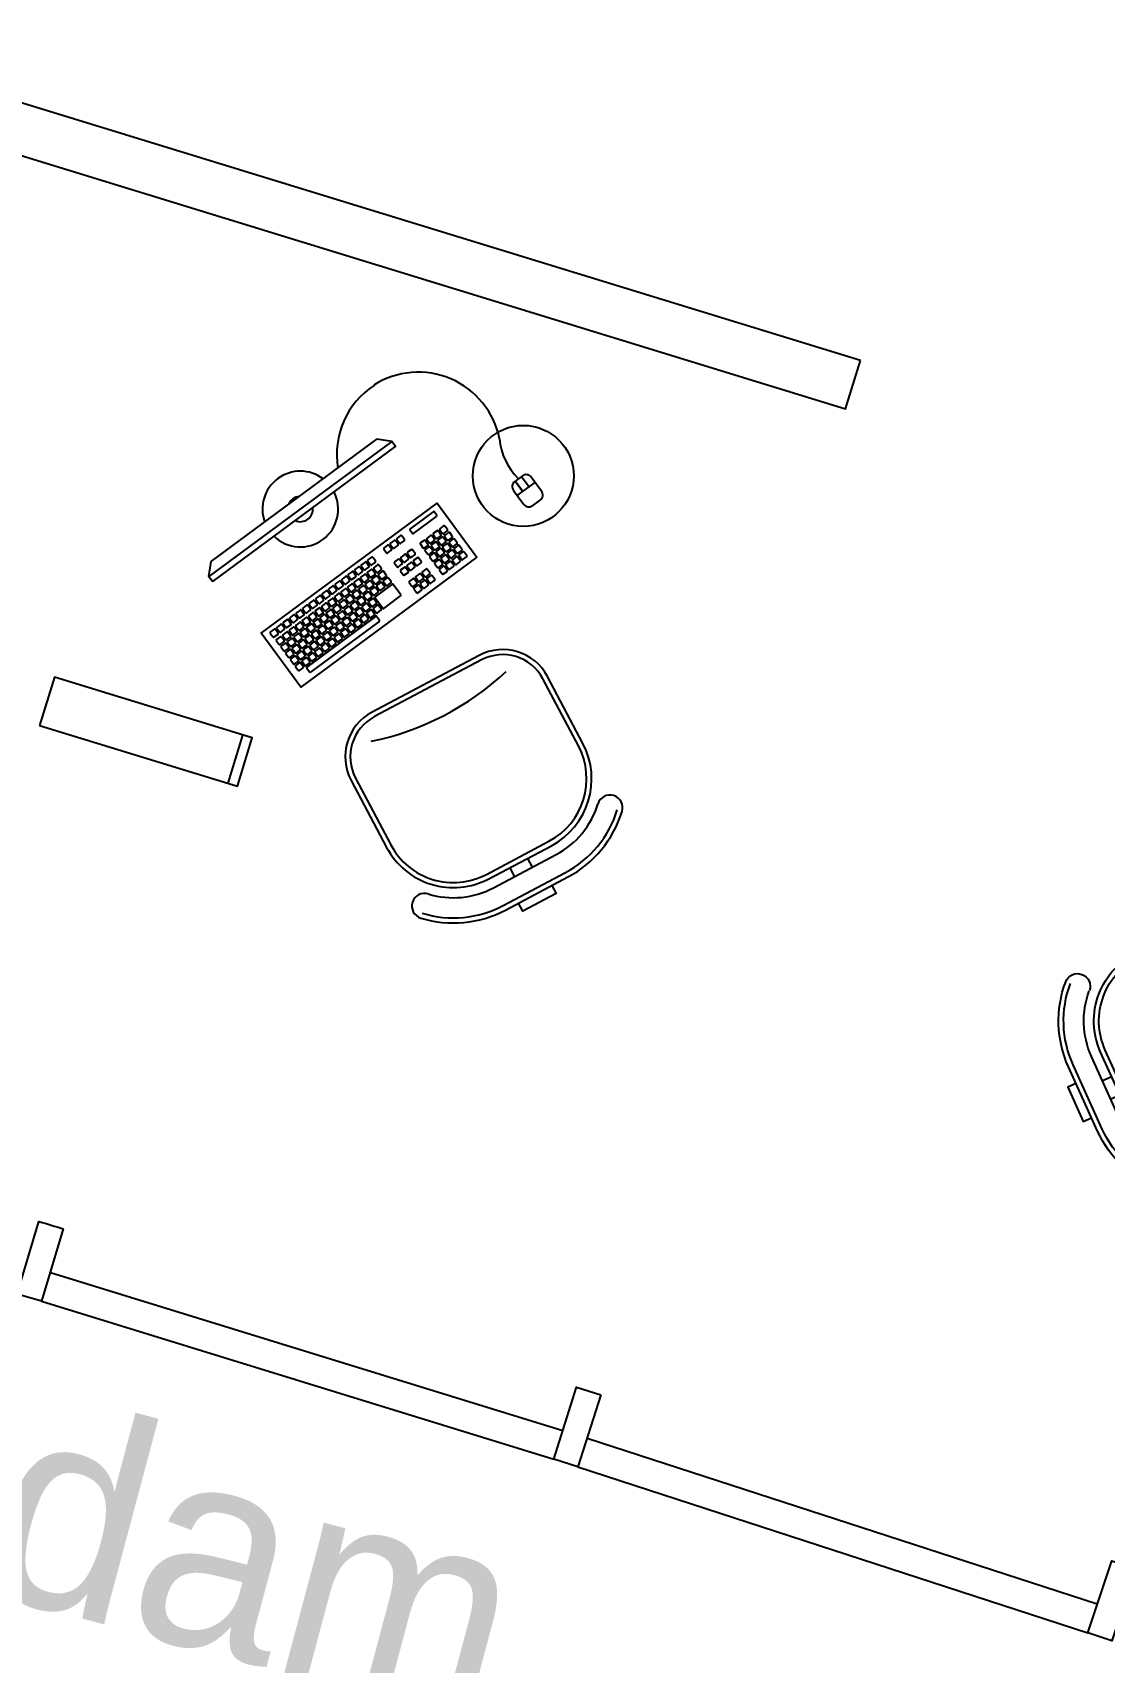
# Model space of a CAD drawing. Extents: x -1.7 to 87, y -33.6 to 19.
# Drawn here: x 35.966 to 38.089, y -3.979 to -0.751 of the extents above; entities that cross this region are included whole.
import ezdxf

# ---------------------------------------------------------------- set-up
doc = ezdxf.new("R2010")
doc.units = 0
for name, color, linetype in [('AR-ESQ', 2, 'Continuous'), ('AR-MOB', 2, 'Continuous'), ('AR-TXT', 2, 'Continuous')]:
    doc.layers.add(name, color=color, linetype=linetype)
doc.styles.add('1-125', font='stylu.ttf', dxfattribs={"height": 0.2})

# ---------------------------------------------------------------- blocks, each defined once
blk = doc.blocks.new('CADEIRA-S')
at = {"color": 2}
for p, q in [((0.0718, 0.2686), (-0.0682, 0.2686)), ((0.0718, 0.2186), (-0.0682, 0.2186)), ((0.0718, 0.1986), (-0.0682, 0.1986)), ((-0.2182, 0.0486), (-0.2182, -0.1014)), ((0.2218, -0.1014), (0.2218, 0.0486)), ((-0.1182, -0.2014), (0.1218, -0.2014))]:
    blk.add_line(p, q, dxfattribs=at)
at = {"color": 1}
for p, q in [((0.0718, 0.2586), (-0.0682, 0.2586)), ((-0.0148, 0.1986), (-0.0149, 0.2186)), ((0.0252, 0.1986), (0.0251, 0.2186)), ((0.0718, 0.1886), (-0.0682, 0.1886)), ((-0.2082, 0.0486), (-0.2082, -0.1014)), ((0.2118, -0.1014), (0.2118, 0.0486)), ((-0.1182, -0.1914), (0.1218, -0.1914))]:
    blk.add_line(p, q, dxfattribs=at)
at = {"color": 2}
blk.add_lwpolyline([(-0.032, 0.2686), (-0.032, 0.2867), (0.0426, 0.2867), (0.0426, 0.2686)], dxfattribs=at)
for centre, radius, start, end in [((-0.0682, 0.0486), 0.22, 90, 135), ((0.0718, 0.0486), 0.22, 45, 90), ((-0.2061, 0.1864), 0.025, 135, 315), ((-0.0682, 0.0486), 0.15, 90, 180), ((-0.0682, 0.0486), 0.17, 90, 135), ((0.0718, 0.0486), 0.17, 45, 90), ((0.0718, 0.0486), 0.15, 0, 90), ((0.2097, 0.1864), 0.025, 225, 45), ((-0.1182, -0.1014), 0.1, 180, 270), ((0.1218, -0.1014), 0.1, 270, 0)]:
    blk.add_arc(centre, radius, start, end, dxfattribs=at)
at = {"color": 1}
for centre, radius, start, end in [((-0.0682, 0.0486), 0.21, 90, 135), ((0.0718, 0.0486), 0.21, 45, 90), ((-0.0682, 0.0486), 0.14, 90, 180), ((0.0718, 0.0486), 0.14, 0, 90), ((-0.1182, -0.1014), 0.09, 180, 270), ((-0.0052, -0.6823), 0.5534, 73.6911, 105.2491), ((0.1218, -0.1014), 0.09, 270, 0)]:
    blk.add_arc(centre, radius, start, end, dxfattribs=at)
blk = doc.blocks.new('CPU')
at = {"color": 1}
blk.add_line((1.1721, 1.0512), (1.1721, 0.9512), dxfattribs=at)
blk.add_lwpolyline([(0.7821, 0.9512), (1.1921, 0.9512), (1.1921, 1.0512), (0.7821, 1.0512)], close=True, dxfattribs=at)
blk = doc.blocks.new('estacao de trabalho 290 x 150')
at = {"color": 252}
for p, q in [((-0.691, 0.7737), (-0.5904, 0.9098)), ((-0.5808, 0.9046), (-0.5882, 0.9101)), ((-0.681, 0.7663), (-0.5804, 0.9024)), ((-0.5718, 0.898), (-0.5753, 0.9006)), ((-0.6921, 0.7463), (-0.7165, 0.7132)), ((-0.6832, 0.7659), (-0.6907, 0.7714)), ((-0.6693, 0.7315), (-0.6898, 0.7467)), ((-0.6743, 0.7593), (-0.6777, 0.7619)), ((-0.7162, 0.711), (-0.6957, 0.6958)), ((-0.6934, 0.6962), (-0.669, 0.7293)), ((-0.7501, 0.6937), (-0.7475, 0.6972)), ((-0.7401, 0.6863), (-0.7375, 0.6898)), ((-0.7044, 0.5873), (-0.7381, 0.5416)), ((-0.6955, 0.5827), (-0.7022, 0.5876)), ((-0.7289, 0.5348), (-0.6952, 0.5804)), ((-0.7378, 0.5394), (-0.7311, 0.5345))]:
    blk.add_line(p, q, dxfattribs=at)
at = {"color": 2}
for p, q in [((-0.3423, 0.788), (-0.3379, 0.7583)), ((-0.3379, 0.7583), (-0.5801, 0.4305)), ((-0.8789, 0.4551), (-0.905, 0.4198)), ((-0.8758, 0.4167), (-0.8962, 0.4318)), ((-0.8666, 0.4291), (-0.887, 0.4442)), ((-0.887, 0.4442), (-0.8666, 0.4291)), ((-0.6097, 0.426), (-0.5801, 0.4305))]:
    blk.add_line(p, q, dxfattribs=at)
for points in [[(-0.8381, 0.5953), (-0.5809, 0.9435), (-0.4743, 0.8647), (-0.7315, 0.5165)], [(-1.45, 0), (1.45, 0), (1.45, 0.1), (-1.45, 0.1)]]:
    blk.add_lwpolyline(points, close=True, dxfattribs=at)
at = {"color": 252}
for points in [[(-0.5588, 0.9083), (-0.5658, 0.9134, 0.414214), (-0.5684, 0.913), (-0.5736, 0.9061, 0.414214), (-0.5732, 0.9034), (-0.5662, 0.8983, 0.414214), (-0.5636, 0.8987), (-0.5584, 0.9057, 0.414214)], [(-0.546, 0.8988), (-0.5529, 0.9039, 0.414214), (-0.5556, 0.9035), (-0.5607, 0.8966, 0.414214), (-0.5603, 0.8939), (-0.5533, 0.8888, 0.414214), (-0.5507, 0.8892), (-0.5456, 0.8962, 0.414214)], [(-0.5873, 0.8697), (-0.5943, 0.8748, 0.414214), (-0.5969, 0.8744), (-0.6021, 0.8675, 0.414214), (-0.6017, 0.8648), (-0.5947, 0.8597, 0.414214), (-0.5921, 0.8601), (-0.5869, 0.8671, 0.414214)], [(-0.5778, 0.8826), (-0.5848, 0.8877, 0.414214), (-0.5874, 0.8873), (-0.5926, 0.8804, 0.414214), (-0.5922, 0.8777), (-0.5852, 0.8726, 0.414214), (-0.5826, 0.873), (-0.5774, 0.8799, 0.414214)], [(-0.5683, 0.8954), (-0.5753, 0.9006, 0.414214), (-0.5779, 0.9002), (-0.5831, 0.8932, 0.414214), (-0.5827, 0.8906), (-0.5757, 0.8854, 0.414214), (-0.5731, 0.8858), (-0.5679, 0.8928, 0.414214)], [(-0.565, 0.8731), (-0.5719, 0.8782, 0.414214), (-0.5746, 0.8778), (-0.5797, 0.8708, 0.414214), (-0.5793, 0.8682), (-0.5724, 0.8631, 0.414214), (-0.5697, 0.8635), (-0.5646, 0.8704, 0.414214)], [(-0.5555, 0.8859), (-0.5624, 0.8911, 0.414214), (-0.5651, 0.8907), (-0.5702, 0.8837, 0.414214), (-0.5698, 0.8811), (-0.5629, 0.8759, 0.414214), (-0.5602, 0.8763), (-0.5551, 0.8833, 0.414214)], [(-0.5426, 0.8764), (-0.5495, 0.8816, 0.414214), (-0.5522, 0.8812), (-0.5573, 0.8742, 0.414214), (-0.5569, 0.8716), (-0.55, 0.8664, 0.414214), (-0.5473, 0.8668), (-0.5422, 0.8738, 0.414214)], [(-0.5331, 0.8893), (-0.54, 0.8944, 0.414214), (-0.5427, 0.894), (-0.5478, 0.8871, 0.414214), (-0.5474, 0.8844), (-0.5405, 0.8793, 0.414214), (-0.5378, 0.8797), (-0.5327, 0.8866, 0.414214)], [(-0.5297, 0.8669), (-0.5367, 0.8721, 0.414214), (-0.5393, 0.8717), (-0.5445, 0.8647, 0.414214), (-0.5441, 0.8621), (-0.5371, 0.8569, 0.414214), (-0.5345, 0.8573), (-0.5293, 0.8643, 0.414214)], [(-0.5202, 0.8798), (-0.5272, 0.8849, 0.414214), (-0.5298, 0.8845), (-0.535, 0.8776, 0.414214), (-0.5346, 0.8749), (-0.5276, 0.8698, 0.414214), (-0.525, 0.8702), (-0.5198, 0.8771, 0.414214)], [(-0.5073, 0.8703), (-0.5143, 0.8754, 0.414214), (-0.5169, 0.875), (-0.5221, 0.8681, 0.414214), (-0.5217, 0.8654), (-0.5147, 0.8603, 0.414214), (-0.5121, 0.8607), (-0.507, 0.8676, 0.414214)], [(-0.6064, 0.844), (-0.6133, 0.8491, 0.414214), (-0.616, 0.8487), (-0.6211, 0.8417, 0.414214), (-0.6207, 0.8391), (-0.6137, 0.834, 0.414214), (-0.6111, 0.8344), (-0.606, 0.8413, 0.414214)], [(-0.5969, 0.8568), (-0.6038, 0.862, 0.414214), (-0.6065, 0.8616), (-0.6116, 0.8546, 0.414214), (-0.6112, 0.852), (-0.6042, 0.8468, 0.414214), (-0.6016, 0.8472), (-0.5965, 0.8542, 0.414214)], [(-0.5935, 0.8345), (-0.6004, 0.8396, 0.414214), (-0.6031, 0.8392), (-0.6082, 0.8322, 0.414214), (-0.6078, 0.8296), (-0.6009, 0.8245, 0.414214), (-0.5982, 0.8249), (-0.5931, 0.8318, 0.414214)], [(-0.584, 0.8473), (-0.5909, 0.8525, 0.414214), (-0.5936, 0.8521), (-0.5987, 0.8451, 0.414214), (-0.5983, 0.8425), (-0.5914, 0.8373, 0.414214), (-0.5887, 0.8377), (-0.5836, 0.8447, 0.414214)], [(-0.5745, 0.8602), (-0.5814, 0.8653, 0.414214), (-0.5841, 0.8649), (-0.5892, 0.858, 0.414214), (-0.5888, 0.8553), (-0.5819, 0.8502, 0.414214), (-0.5792, 0.8506), (-0.5741, 0.8575, 0.414214)], [(-0.5711, 0.8378), (-0.5781, 0.843, 0.414214), (-0.5807, 0.8426), (-0.5859, 0.8356, 0.414214), (-0.5855, 0.833), (-0.5785, 0.8278, 0.414214), (-0.5759, 0.8282), (-0.5707, 0.8352, 0.414214)], [(-0.5616, 0.8507), (-0.5686, 0.8558, 0.414214), (-0.5712, 0.8554), (-0.5763, 0.8485, 0.414214), (-0.5759, 0.8458), (-0.569, 0.8407, 0.414214), (-0.5663, 0.8411), (-0.5612, 0.848, 0.414214)], [(-0.5521, 0.8636), (-0.5591, 0.8687, 0.414214), (-0.5617, 0.8683), (-0.5668, 0.8613, 0.414214), (-0.5664, 0.8587), (-0.5595, 0.8536, 0.414214), (-0.5568, 0.8539), (-0.5517, 0.8609, 0.414214)], [(-0.5487, 0.8412), (-0.5557, 0.8463, 0.414214), (-0.5583, 0.8459), (-0.5635, 0.839, 0.414214), (-0.5631, 0.8363), (-0.5561, 0.8312, 0.414214), (-0.5535, 0.8316), (-0.5483, 0.8385, 0.414214)], [(-0.5392, 0.854), (-0.5462, 0.8592, 0.414214), (-0.5488, 0.8588), (-0.554, 0.8518, 0.414214), (-0.5536, 0.8492), (-0.5466, 0.844, 0.414214), (-0.544, 0.8444), (-0.5388, 0.8514, 0.414214)], [(-0.5264, 0.8445), (-0.5333, 0.8497, 0.414214), (-0.536, 0.8493), (-0.5411, 0.8423, 0.414214), (-0.5407, 0.8397), (-0.5338, 0.8345, 0.414214), (-0.5311, 0.8349), (-0.526, 0.8419, 0.414214)], [(-0.5169, 0.8574), (-0.5238, 0.8625, 0.414214), (-0.5265, 0.8621), (-0.5316, 0.8552, 0.414214), (-0.5312, 0.8525), (-0.5242, 0.8474, 0.414214), (-0.5216, 0.8478), (-0.5165, 0.8548, 0.414214)], [(-0.501, 0.8466), (-0.508, 0.8518, 0.414214), (-0.5106, 0.8514), (-0.5158, 0.8444, 0.414214), (-0.5154, 0.8418), (-0.5084, 0.8366, 0.414214), (-0.5058, 0.837), (-0.5006, 0.844, 0.414214)], [(-0.4915, 0.8595), (-0.4985, 0.8646, 0.414214), (-0.5011, 0.8642), (-0.5063, 0.8573, 0.414214), (-0.5059, 0.8546), (-0.4989, 0.8495, 0.414214), (-0.4963, 0.8499), (-0.4911, 0.8569, 0.414214)], [(-0.6349, 0.8054), (-0.6418, 0.8105, 0.414214), (-0.6445, 0.8101), (-0.6496, 0.8031, 0.414214), (-0.6492, 0.8005), (-0.6423, 0.7954, 0.414214), (-0.6396, 0.7958), (-0.6345, 0.8027, 0.414214)], [(-0.6254, 0.8182), (-0.6323, 0.8234, 0.414214), (-0.635, 0.823), (-0.6401, 0.816, 0.414214), (-0.6397, 0.8134), (-0.6328, 0.8082, 0.414214), (-0.6301, 0.8086), (-0.625, 0.8156, 0.414214)], [(-0.6159, 0.8311), (-0.6228, 0.8362, 0.414214), (-0.6255, 0.8358), (-0.6306, 0.8289, 0.414214), (-0.6302, 0.8262), (-0.6233, 0.8211, 0.414214), (-0.6206, 0.8215), (-0.6155, 0.8284, 0.414214)], [(-0.6125, 0.8087), (-0.6195, 0.8139, 0.414214), (-0.6221, 0.8135), (-0.6272, 0.8065, 0.414214), (-0.6268, 0.8039), (-0.6199, 0.7987, 0.414214), (-0.6172, 0.7991), (-0.6121, 0.8061, 0.414214)], [(-0.603, 0.8216), (-0.61, 0.8267, 0.414214), (-0.6126, 0.8263), (-0.6177, 0.8194, 0.414214), (-0.6173, 0.8167), (-0.6104, 0.8116, 0.414214), (-0.6077, 0.812), (-0.6026, 0.8189, 0.414214)], [(-0.5901, 0.8121), (-0.5971, 0.8172, 0.414214), (-0.5997, 0.8168), (-0.6049, 0.8099, 0.414214), (-0.6045, 0.8072), (-0.5975, 0.8021, 0.414214), (-0.5949, 0.8025), (-0.5897, 0.8094, 0.414214)], [(-0.5806, 0.8249), (-0.5876, 0.8301, 0.414214), (-0.5902, 0.8297), (-0.5954, 0.8227, 0.414214), (-0.595, 0.8201), (-0.588, 0.8149, 0.414214), (-0.5854, 0.8153), (-0.5802, 0.8223, 0.414214)], [(-0.5773, 0.8026), (-0.5842, 0.8077, 0.414214), (-0.5869, 0.8073), (-0.592, 0.8004, 0.414214), (-0.5916, 0.7977), (-0.5846, 0.7926, 0.414214), (-0.582, 0.793), (-0.5769, 0.7999, 0.414214)], [(-0.5678, 0.8154), (-0.5747, 0.8206, 0.414214), (-0.5774, 0.8202), (-0.5825, 0.8132, 0.414214), (-0.5821, 0.8106), (-0.5751, 0.8054, 0.414214), (-0.5725, 0.8058), (-0.5674, 0.8128, 0.414214)], [(-0.5582, 0.8283), (-0.5652, 0.8334, 0.414214), (-0.5678, 0.833), (-0.573, 0.8261, 0.414214), (-0.5726, 0.8234), (-0.5656, 0.8183, 0.414214), (-0.563, 0.8187), (-0.5578, 0.8257, 0.414214)], [(-0.5549, 0.8059), (-0.5618, 0.8111, 0.414214), (-0.5645, 0.8107), (-0.5696, 0.8037, 0.414214), (-0.5692, 0.8011), (-0.5623, 0.7959, 0.414214), (-0.5596, 0.7963), (-0.5545, 0.8033, 0.414214)], [(-0.5454, 0.8188), (-0.5523, 0.8239, 0.414214), (-0.555, 0.8235), (-0.5601, 0.8166, 0.414214), (-0.5597, 0.8139), (-0.5528, 0.8088, 0.414214), (-0.5501, 0.8092), (-0.545, 0.8162, 0.414214)], [(-0.5359, 0.8317), (-0.5428, 0.8368, 0.414214), (-0.5455, 0.8364), (-0.5506, 0.8295, 0.414214), (-0.5502, 0.8268), (-0.5433, 0.8217, 0.414214), (-0.5406, 0.8221), (-0.5355, 0.829, 0.414214)], [(-0.5295, 0.808), (-0.5365, 0.8132, 0.414214), (-0.5391, 0.8128), (-0.5443, 0.8058, 0.414214), (-0.5439, 0.8032), (-0.5369, 0.798, 0.414214), (-0.5343, 0.7984), (-0.5292, 0.8054, 0.414214)], [(-0.52, 0.8209), (-0.527, 0.826, 0.414214), (-0.5296, 0.8256), (-0.5348, 0.8187, 0.414214), (-0.5344, 0.816), (-0.5274, 0.8109, 0.414214), (-0.5248, 0.8113), (-0.5196, 0.8182, 0.414214)], [(-0.5105, 0.8338), (-0.5175, 0.8389, 0.414214), (-0.5201, 0.8385), (-0.5253, 0.8315, 0.414214), (-0.5249, 0.8289), (-0.5179, 0.8238, 0.414214), (-0.5153, 0.8242), (-0.5101, 0.8311, 0.414214)], [(-0.6539, 0.7796), (-0.6608, 0.7848, 0.414214), (-0.6635, 0.7844), (-0.6686, 0.7774, 0.414214), (-0.6682, 0.7748), (-0.6613, 0.7696, 0.414214), (-0.6586, 0.77), (-0.6535, 0.777, 0.414214)], [(-0.6444, 0.7925), (-0.6513, 0.7976, 0.414214), (-0.654, 0.7972), (-0.6591, 0.7903, 0.414214), (-0.6587, 0.7876), (-0.6518, 0.7825, 0.414214), (-0.6491, 0.7829), (-0.644, 0.7898, 0.414214)], [(-0.641, 0.7701), (-0.648, 0.7752, 0.414214), (-0.6506, 0.7748), (-0.6558, 0.7679, 0.414214), (-0.6554, 0.7652), (-0.6484, 0.7601, 0.414214), (-0.6458, 0.7605), (-0.6406, 0.7675, 0.414214)], [(-0.6315, 0.783), (-0.6385, 0.7881, 0.414214), (-0.6411, 0.7877), (-0.6463, 0.7808, 0.414214), (-0.6459, 0.7781), (-0.6389, 0.773, 0.414214), (-0.6363, 0.7734), (-0.6311, 0.7803, 0.414214)], [(-0.622, 0.7958), (-0.629, 0.801, 0.414214), (-0.6316, 0.8006), (-0.6368, 0.7936, 0.414214), (-0.6364, 0.791), (-0.6294, 0.7858, 0.414214), (-0.6268, 0.7862), (-0.6216, 0.7932, 0.414214)], [(-0.6187, 0.7735), (-0.6256, 0.7786, 0.414214), (-0.6283, 0.7782), (-0.6334, 0.7713, 0.414214), (-0.633, 0.7686), (-0.626, 0.7635, 0.414214), (-0.6234, 0.7639), (-0.6183, 0.7708, 0.414214)], [(-0.6091, 0.7863), (-0.6161, 0.7915, 0.414214), (-0.6187, 0.7911), (-0.6239, 0.7841, 0.414214), (-0.6235, 0.7815), (-0.6165, 0.7763, 0.414214), (-0.6139, 0.7767), (-0.6087, 0.7837, 0.414214)], [(-0.5996, 0.7992), (-0.6066, 0.8043, 0.414214), (-0.6092, 0.8039), (-0.6144, 0.797, 0.414214), (-0.614, 0.7943), (-0.607, 0.7892, 0.414214), (-0.6044, 0.7896), (-0.5992, 0.7966, 0.414214)], [(-0.5963, 0.7768), (-0.6032, 0.782, 0.414214), (-0.6059, 0.7816), (-0.611, 0.7746, 0.414214), (-0.6106, 0.772), (-0.6037, 0.7668, 0.414214), (-0.601, 0.7672), (-0.5959, 0.7742, 0.414214)], [(-0.5868, 0.7897), (-0.5937, 0.7948, 0.414214), (-0.5964, 0.7944), (-0.6015, 0.7875, 0.414214), (-0.6011, 0.7848), (-0.5942, 0.7797, 0.414214), (-0.5915, 0.7801), (-0.5864, 0.7871, 0.414214)], [(-0.5739, 0.7802), (-0.5809, 0.7853, 0.414214), (-0.5835, 0.7849), (-0.5886, 0.778, 0.414214), (-0.5882, 0.7753), (-0.5813, 0.7702, 0.414214), (-0.5786, 0.7706), (-0.5735, 0.7775, 0.414214)], [(-0.5644, 0.7931), (-0.5713, 0.7982, 0.414214), (-0.574, 0.7978), (-0.5791, 0.7908, 0.414214), (-0.5787, 0.7882), (-0.5718, 0.7831, 0.414214), (-0.5691, 0.7835), (-0.564, 0.7904, 0.414214)], [(-0.5581, 0.7694), (-0.565, 0.7746, 0.414214), (-0.5677, 0.7742), (-0.5728, 0.7672, 0.414214), (-0.5724, 0.7646), (-0.5655, 0.7594, 0.414214), (-0.5628, 0.7598), (-0.5577, 0.7668, 0.414214)], [(-0.5486, 0.7823), (-0.5555, 0.7874, 0.414214), (-0.5582, 0.787), (-0.5633, 0.7801, 0.414214), (-0.5629, 0.7774), (-0.556, 0.7723, 0.414214), (-0.5533, 0.7727), (-0.5482, 0.7796, 0.414214)], [(-0.5391, 0.7952), (-0.546, 0.8003, 0.414214), (-0.5487, 0.7999), (-0.5538, 0.7929, 0.414214), (-0.5534, 0.7903), (-0.5464, 0.7852, 0.414214), (-0.5438, 0.7856), (-0.5387, 0.7925, 0.414214)], [(-0.6729, 0.7539), (-0.6799, 0.759, 0.414214), (-0.6825, 0.7586), (-0.6877, 0.7517, 0.414214), (-0.6873, 0.749), (-0.6803, 0.7439, 0.414214), (-0.6777, 0.7443), (-0.6725, 0.7512, 0.414214)], [(-0.6634, 0.7667), (-0.6704, 0.7719, 0.414214), (-0.673, 0.7715), (-0.6781, 0.7645, 0.414214), (-0.6777, 0.7619), (-0.6708, 0.7567, 0.414214), (-0.6681, 0.7571), (-0.663, 0.7641, 0.414214)], [(-0.66, 0.7444), (-0.667, 0.7495, 0.414214), (-0.6696, 0.7491), (-0.6748, 0.7422, 0.414214), (-0.6744, 0.7395), (-0.6674, 0.7344, 0.414214), (-0.6648, 0.7348), (-0.6596, 0.7417, 0.414214)], [(-0.6505, 0.7572), (-0.6575, 0.7624, 0.414214), (-0.6601, 0.762), (-0.6653, 0.755, 0.414214), (-0.6649, 0.7524), (-0.6579, 0.7472, 0.414214), (-0.6553, 0.7476), (-0.6501, 0.7546, 0.414214)], [(-0.6377, 0.7477), (-0.6446, 0.7529, 0.414214), (-0.6473, 0.7525), (-0.6524, 0.7455, 0.414214), (-0.652, 0.7429), (-0.6451, 0.7377, 0.414214), (-0.6424, 0.7381), (-0.6373, 0.7451, 0.414214)], [(-0.6282, 0.7606), (-0.6351, 0.7657, 0.414214), (-0.6378, 0.7653), (-0.6429, 0.7584, 0.414214), (-0.6425, 0.7557), (-0.6355, 0.7506, 0.414214), (-0.6329, 0.751), (-0.6278, 0.758, 0.414214)], [(-0.6248, 0.7382), (-0.6317, 0.7434, 0.414214), (-0.6344, 0.743), (-0.6395, 0.736, 0.414214), (-0.6391, 0.7334), (-0.6322, 0.7282, 0.414214), (-0.6295, 0.7286), (-0.6244, 0.7356, 0.414214)], [(-0.6153, 0.7511), (-0.6222, 0.7562, 0.414214), (-0.6249, 0.7558), (-0.63, 0.7489, 0.414214), (-0.6296, 0.7462), (-0.6227, 0.7411, 0.414214), (-0.62, 0.7415), (-0.6149, 0.7484, 0.414214)], [(-0.6058, 0.764), (-0.6127, 0.7691, 0.414214), (-0.6154, 0.7687), (-0.6205, 0.7617, 0.414214), (-0.6201, 0.7591), (-0.6132, 0.754, 0.414214), (-0.6105, 0.7544), (-0.6054, 0.7613, 0.414214)], [(-0.6024, 0.7416), (-0.6094, 0.7467, 0.414214), (-0.612, 0.7463), (-0.6172, 0.7394, 0.414214), (-0.6168, 0.7367), (-0.6098, 0.7316, 0.414214), (-0.6072, 0.732), (-0.602, 0.7389, 0.414214)], [(-0.5929, 0.7545), (-0.5999, 0.7596, 0.414214), (-0.6025, 0.7592), (-0.6077, 0.7522, 0.414214), (-0.6073, 0.7496), (-0.6003, 0.7445, 0.414214), (-0.5977, 0.7449), (-0.5925, 0.7518, 0.414214)], [(-0.5834, 0.7673), (-0.5904, 0.7725, 0.414214), (-0.593, 0.7721), (-0.5981, 0.7651, 0.414214), (-0.5977, 0.7625), (-0.5908, 0.7573, 0.414214), (-0.5881, 0.7577), (-0.583, 0.7647, 0.414214)], [(-0.5771, 0.7437), (-0.584, 0.7488, 0.414214), (-0.5867, 0.7484), (-0.5918, 0.7415, 0.414214), (-0.5914, 0.7388), (-0.5845, 0.7337, 0.414214), (-0.5818, 0.7341), (-0.5767, 0.741, 0.414214)], [(-0.5676, 0.7566), (-0.5745, 0.7617, 0.414214), (-0.5772, 0.7613), (-0.5823, 0.7543, 0.414214), (-0.5819, 0.7517), (-0.575, 0.7465, 0.414214), (-0.5723, 0.7469), (-0.5672, 0.7539, 0.414214)], [(-0.6662, 0.7091), (-0.6731, 0.7143, 0.414214), (-0.6758, 0.7139), (-0.6809, 0.7069, 0.414214), (-0.6805, 0.7043), (-0.6736, 0.6991, 0.414214), (-0.6709, 0.6995), (-0.6658, 0.7065, 0.414214)], [(-0.6567, 0.722), (-0.6636, 0.7271, 0.414214), (-0.6663, 0.7267), (-0.6714, 0.7198, 0.414214), (-0.671, 0.7171), (-0.6641, 0.712, 0.414214), (-0.6614, 0.7124), (-0.6563, 0.7193, 0.414214)], [(-0.6472, 0.7349), (-0.6541, 0.74, 0.414214), (-0.6568, 0.7396), (-0.6619, 0.7326, 0.414214), (-0.6615, 0.73), (-0.6546, 0.7249, 0.414214), (-0.6519, 0.7253), (-0.6468, 0.7322, 0.414214)], [(-0.6438, 0.7125), (-0.6508, 0.7176, 0.414214), (-0.6534, 0.7172), (-0.6586, 0.7103, 0.414214), (-0.6582, 0.7076), (-0.6512, 0.7025, 0.414214), (-0.6486, 0.7029), (-0.6434, 0.7098, 0.414214)], [(-0.6343, 0.7254), (-0.6413, 0.7305, 0.414214), (-0.6439, 0.7301), (-0.649, 0.7231, 0.414214), (-0.6486, 0.7205), (-0.6417, 0.7154, 0.414214), (-0.639, 0.7158), (-0.6339, 0.7227, 0.414214)], [(-0.6214, 0.7158), (-0.6284, 0.721, 0.414214), (-0.631, 0.7206), (-0.6362, 0.7136, 0.414214), (-0.6358, 0.711), (-0.6288, 0.7058, 0.414214), (-0.6262, 0.7062), (-0.621, 0.7132, 0.414214)], [(-0.6119, 0.7287), (-0.6189, 0.7339, 0.414214), (-0.6215, 0.7335), (-0.6267, 0.7265, 0.414214), (-0.6263, 0.7239), (-0.6193, 0.7187, 0.414214), (-0.6167, 0.7191), (-0.6115, 0.7261, 0.414214)], [(-0.6056, 0.7051), (-0.6126, 0.7102, 0.414214), (-0.6152, 0.7098), (-0.6203, 0.7029, 0.414214), (-0.6199, 0.7002), (-0.613, 0.6951, 0.414214), (-0.6103, 0.6955), (-0.6052, 0.7024, 0.414214)], [(-0.5961, 0.7179), (-0.6031, 0.7231, 0.414214), (-0.6057, 0.7227), (-0.6108, 0.7157, 0.414214), (-0.6104, 0.7131), (-0.6035, 0.7079, 0.414214), (-0.6008, 0.7083), (-0.5957, 0.7153, 0.414214)], [(-0.5866, 0.7308), (-0.5935, 0.7359, 0.414214), (-0.5962, 0.7356), (-0.6013, 0.7286, 0.414214), (-0.6009, 0.7259), (-0.594, 0.7208, 0.414214), (-0.5913, 0.7212), (-0.5862, 0.7282, 0.414214)], [(-0.7474, 0.6796), (-0.7544, 0.6847, 0.414214), (-0.757, 0.6843), (-0.7621, 0.6773, 0.414214), (-0.7617, 0.6747), (-0.7548, 0.6696, 0.414214), (-0.7521, 0.67), (-0.747, 0.6769, 0.414214)], [(-0.7379, 0.6924), (-0.7448, 0.6976, 0.414214), (-0.7475, 0.6972), (-0.7526, 0.6902, 0.414214), (-0.7522, 0.6876), (-0.7453, 0.6824, 0.414214), (-0.7426, 0.6828), (-0.7375, 0.6898, 0.414214)], [(-0.725, 0.6829), (-0.732, 0.6881, 0.414214), (-0.7346, 0.6877), (-0.7398, 0.6807, 0.414214), (-0.7394, 0.6781), (-0.7324, 0.6729, 0.414214), (-0.7298, 0.6733), (-0.7246, 0.6803, 0.414214)], [(-0.6757, 0.6963), (-0.6826, 0.7014, 0.414214), (-0.6853, 0.701), (-0.6904, 0.694, 0.414214), (-0.69, 0.6914), (-0.6831, 0.6863, 0.414214), (-0.6804, 0.6867), (-0.6753, 0.6936, 0.414214)], [(-0.6628, 0.6867), (-0.6698, 0.6919, 0.414214), (-0.6724, 0.6915), (-0.6776, 0.6845, 0.414214), (-0.6772, 0.6819), (-0.6702, 0.6767, 0.414214), (-0.6676, 0.6771), (-0.6624, 0.6841, 0.414214)], [(-0.6533, 0.6996), (-0.6603, 0.7048, 0.414214), (-0.6629, 0.7044), (-0.6681, 0.6974, 0.414214), (-0.6677, 0.6948), (-0.6607, 0.6896, 0.414214), (-0.6581, 0.69), (-0.6529, 0.697, 0.414214)], [(-0.65, 0.6772), (-0.6569, 0.6824, 0.414214), (-0.6596, 0.682), (-0.6647, 0.675, 0.414214), (-0.6643, 0.6724), (-0.6573, 0.6672, 0.414214), (-0.6547, 0.6676), (-0.6496, 0.6746, 0.414214)], [(-0.6405, 0.6901), (-0.6474, 0.6952, 0.414214), (-0.65, 0.6948), (-0.6552, 0.6879, 0.414214), (-0.6548, 0.6852), (-0.6478, 0.6801, 0.414214), (-0.6452, 0.6805), (-0.6401, 0.6875, 0.414214)], [(-0.6309, 0.703), (-0.6379, 0.7081, 0.414214), (-0.6405, 0.7077), (-0.6457, 0.7008, 0.414214), (-0.6453, 0.6981), (-0.6383, 0.693, 0.414214), (-0.6357, 0.6934), (-0.6305, 0.7003, 0.414214)], [(-0.6246, 0.6793), (-0.6316, 0.6845, 0.414214), (-0.6342, 0.6841), (-0.6394, 0.6771, 0.414214), (-0.639, 0.6745), (-0.632, 0.6693, 0.414214), (-0.6294, 0.6697), (-0.6242, 0.6767, 0.414214)], [(-0.6151, 0.6922), (-0.6221, 0.6973, 0.414214), (-0.6247, 0.6969), (-0.6299, 0.69, 0.414214), (-0.6295, 0.6873), (-0.6225, 0.6822, 0.414214), (-0.6199, 0.6826), (-0.6147, 0.6896, 0.414214)], [(-0.7752, 0.6418), (-0.7822, 0.647, 0.414214), (-0.7848, 0.6466), (-0.79, 0.6396, 0.414214), (-0.7896, 0.637), (-0.7826, 0.6318, 0.414214), (-0.78, 0.6322), (-0.7748, 0.6392, 0.414214)], [(-0.7569, 0.6667), (-0.7639, 0.6718, 0.414214), (-0.7665, 0.6714), (-0.7716, 0.6645, 0.414214), (-0.7713, 0.6618), (-0.7643, 0.6567, 0.414214), (-0.7617, 0.6571), (-0.7565, 0.664, 0.414214)], [(-0.744, 0.6572), (-0.751, 0.6623, 0.414214), (-0.7536, 0.6619), (-0.7588, 0.655, 0.414214), (-0.7584, 0.6523), (-0.7514, 0.6472, 0.414214), (-0.7488, 0.6476), (-0.7436, 0.6545, 0.414214)], [(-0.7345, 0.6701), (-0.7415, 0.6752, 0.414214), (-0.7441, 0.6748), (-0.7493, 0.6678, 0.414214), (-0.7489, 0.6652), (-0.7419, 0.6601, 0.414214), (-0.7393, 0.6605), (-0.7341, 0.6674, 0.414214)], [(-0.7211, 0.6406), (-0.7281, 0.6458, 0.414214), (-0.7307, 0.6454), (-0.7359, 0.6384, 0.414214), (-0.7355, 0.6358), (-0.7285, 0.6306, 0.414214), (-0.7259, 0.631), (-0.7207, 0.638, 0.414214)], [(-0.7116, 0.6535), (-0.7186, 0.6586, 0.414214), (-0.7212, 0.6582), (-0.7264, 0.6513, 0.414214), (-0.726, 0.6486), (-0.719, 0.6435, 0.414214), (-0.7164, 0.6439), (-0.7112, 0.6508, 0.414214)], [(-0.7021, 0.6664), (-0.7091, 0.6715, 0.414214), (-0.7117, 0.6711), (-0.7169, 0.6641, 0.414214), (-0.7165, 0.6615), (-0.7095, 0.6564, 0.414214), (-0.7069, 0.6568), (-0.7017, 0.6637, 0.414214)], [(-0.6952, 0.6419), (-0.7022, 0.647, 0.414214), (-0.7048, 0.6466), (-0.7099, 0.6397, 0.414214), (-0.7095, 0.637), (-0.7026, 0.6319, 0.414214), (-0.6999, 0.6323), (-0.6948, 0.6392, 0.414214)], [(-0.6857, 0.6548), (-0.6927, 0.6599, 0.414214), (-0.6953, 0.6595), (-0.7004, 0.6525, 0.414214), (-0.7, 0.6499), (-0.6931, 0.6448, 0.414214), (-0.6904, 0.6451), (-0.6853, 0.6521, 0.414214)], [(-0.6341, 0.6665), (-0.6411, 0.6716, 0.414214), (-0.6437, 0.6712), (-0.6489, 0.6643, 0.414214), (-0.6485, 0.6616), (-0.6415, 0.6565, 0.414214), (-0.6389, 0.6569), (-0.6337, 0.6638, 0.414214)], [(-0.7942, 0.6161), (-0.8012, 0.6212, 0.414214), (-0.8038, 0.6208), (-0.809, 0.6139, 0.414214), (-0.8086, 0.6112), (-0.8016, 0.6061, 0.414214), (-0.799, 0.6065), (-0.7938, 0.6135, 0.414214)], [(-0.7847, 0.629), (-0.7917, 0.6341, 0.414214), (-0.7943, 0.6337), (-0.7995, 0.6268, 0.414214), (-0.7991, 0.6241), (-0.7921, 0.619, 0.414214), (-0.7895, 0.6194), (-0.7843, 0.6263, 0.414214)], [(-0.7719, 0.6195), (-0.7788, 0.6246, 0.414214), (-0.7815, 0.6242), (-0.7866, 0.6173, 0.414214), (-0.7862, 0.6146), (-0.7793, 0.6095, 0.414214), (-0.7766, 0.6099), (-0.7715, 0.6168, 0.414214)], [(-0.7624, 0.6323), (-0.7693, 0.6375, 0.414214), (-0.772, 0.6371), (-0.7771, 0.6301, 0.414214), (-0.7767, 0.6275), (-0.7698, 0.6223, 0.414214), (-0.7671, 0.6227), (-0.762, 0.6297, 0.414214)], [(-0.759, 0.61), (-0.766, 0.6151, 0.414214), (-0.7686, 0.6147), (-0.7737, 0.6077, 0.414214), (-0.7733, 0.6051), (-0.7664, 0.6, 0.414214), (-0.7637, 0.6004), (-0.7586, 0.6073, 0.414214)], [(-0.7495, 0.6228), (-0.7564, 0.628, 0.414214), (-0.7591, 0.6276), (-0.7642, 0.6206, 0.414214), (-0.7638, 0.618), (-0.7569, 0.6128, 0.414214), (-0.7542, 0.6132), (-0.7491, 0.6202, 0.414214)], [(-0.7366, 0.6133), (-0.7436, 0.6185, 0.414214), (-0.7462, 0.6181), (-0.7514, 0.6111, 0.414214), (-0.751, 0.6085), (-0.744, 0.6033, 0.414214), (-0.7414, 0.6037), (-0.7362, 0.6107, 0.414214)], [(-0.7047, 0.629), (-0.7117, 0.6342, 0.414214), (-0.7143, 0.6338), (-0.7195, 0.6268, 0.414214), (-0.7191, 0.6242), (-0.7121, 0.619, 0.414214), (-0.7095, 0.6194), (-0.7043, 0.6264, 0.414214)], [(-0.6766, 0.6086), (-0.6835, 0.6137, 0.414214), (-0.6862, 0.6133), (-0.6913, 0.6064, 0.414214), (-0.6909, 0.6037), (-0.6839, 0.5986, 0.414214), (-0.6813, 0.599), (-0.6762, 0.6059, 0.414214)], [(-0.667, 0.6215), (-0.674, 0.6266, 0.414214), (-0.6766, 0.6262), (-0.6818, 0.6192, 0.414214), (-0.6814, 0.6166), (-0.6744, 0.6115, 0.414214), (-0.6718, 0.6119), (-0.6666, 0.6188, 0.414214)], [(-0.6575, 0.6343), (-0.6645, 0.6395, 0.414214), (-0.6671, 0.6391), (-0.6723, 0.6321, 0.414214), (-0.6719, 0.6295), (-0.6649, 0.6243, 0.414214), (-0.6623, 0.6247), (-0.6571, 0.6317, 0.414214)], [(-0.8038, 0.6032), (-0.8107, 0.6084, 0.414214), (-0.8134, 0.608), (-0.8185, 0.601, 0.414214), (-0.8181, 0.5984), (-0.8111, 0.5932, 0.414214), (-0.8085, 0.5936), (-0.8034, 0.6006, 0.414214)], [(-0.7909, 0.5937), (-0.7978, 0.5989, 0.414214), (-0.8005, 0.5985), (-0.8056, 0.5915, 0.414214), (-0.8052, 0.5889), (-0.7983, 0.5837, 0.414214), (-0.7956, 0.5841), (-0.7905, 0.5911, 0.414214)], [(-0.7814, 0.6066), (-0.7883, 0.6117, 0.414214), (-0.791, 0.6113), (-0.7961, 0.6044, 0.414214), (-0.7957, 0.6017), (-0.7888, 0.5966, 0.414214), (-0.7861, 0.597), (-0.781, 0.604, 0.414214)], [(-0.778, 0.5842), (-0.785, 0.5894, 0.414214), (-0.7876, 0.589), (-0.7928, 0.582, 0.414214), (-0.7924, 0.5794), (-0.7854, 0.5742, 0.414214), (-0.7828, 0.5746), (-0.7776, 0.5816, 0.414214)], [(-0.7685, 0.5971), (-0.7755, 0.6022, 0.414214), (-0.7781, 0.6018), (-0.7832, 0.5949, 0.414214), (-0.7828, 0.5922), (-0.7759, 0.5871, 0.414214), (-0.7732, 0.5875), (-0.7681, 0.5944, 0.414214)], [(-0.7556, 0.5876), (-0.7626, 0.5927, 0.414214), (-0.7652, 0.5923), (-0.7704, 0.5854, 0.414214), (-0.77, 0.5827), (-0.763, 0.5776, 0.414214), (-0.7604, 0.578), (-0.7552, 0.5849, 0.414214)], [(-0.7461, 0.6005), (-0.7531, 0.6056, 0.414214), (-0.7557, 0.6052), (-0.7609, 0.5982, 0.414214), (-0.7605, 0.5956), (-0.7535, 0.5905, 0.414214), (-0.7509, 0.5909), (-0.7457, 0.5978, 0.414214)], [(-0.7428, 0.5781), (-0.7497, 0.5832, 0.414214), (-0.7524, 0.5828), (-0.7575, 0.5759, 0.414214), (-0.7571, 0.5732), (-0.7502, 0.5681, 0.414214), (-0.7475, 0.5685), (-0.7424, 0.5754, 0.414214)], [(-0.7333, 0.5909), (-0.7402, 0.5961, 0.414214), (-0.7429, 0.5957), (-0.748, 0.5887, 0.414214), (-0.7476, 0.5861), (-0.7407, 0.5809, 0.414214), (-0.738, 0.5813), (-0.7329, 0.5883, 0.414214)], [(-0.7238, 0.6038), (-0.7307, 0.609, 0.414214), (-0.7334, 0.6086), (-0.7385, 0.6016, 0.414214), (-0.7381, 0.599), (-0.7311, 0.5938, 0.414214), (-0.7285, 0.5942), (-0.7234, 0.6012, 0.414214)], [(-0.7651, 0.5747), (-0.7721, 0.5799, 0.414214), (-0.7747, 0.5795), (-0.7799, 0.5725, 0.414214), (-0.7795, 0.5699), (-0.7725, 0.5647, 0.414214), (-0.7699, 0.5651), (-0.7647, 0.5721, 0.414214)], [(-0.7523, 0.5652), (-0.7592, 0.5703, 0.414214), (-0.7619, 0.5699), (-0.767, 0.563, 0.414214), (-0.7666, 0.5603), (-0.7597, 0.5552, 0.414214), (-0.757, 0.5556), (-0.7519, 0.5626, 0.414214)]]:
    blk.add_lwpolyline(points, format="xyb", close=True, dxfattribs=at)
at = {"color": 1}
blk.add_lwpolyline([(-0.3524, 0.7954), (-0.6198, 0.4335), (-0.6097, 0.426), (-0.3423, 0.788)], close=True, dxfattribs=at)
at = {"color": 2}
blk.add_lwpolyline([(-0.925, 0.4502, 0.414214), (-0.9224, 0.4327), (-0.8947, 0.4122, 0.414214), (-0.8772, 0.4148), (-0.8659, 0.43, 0.414214), (-0.8686, 0.4475), (-0.8963, 0.468, 0.414214), (-0.9138, 0.4654)], format="xyb", close=True, dxfattribs=at)
at = {"color": 1}
blk.add_circle((-0.8788, 0.4144), 0.1, dxfattribs=at)
at = {"color": 252}
for centre, start, end in [((-0.5891, 0.9088), 53.544, 143.544), ((-0.5817, 0.9033), 323.544, 53.544), ((-0.6908, 0.7454), 53.544, 143.544), ((-0.6897, 0.7727), 143.544, 233.544), ((-0.6823, 0.7672), 233.544, 323.544), ((-0.7153, 0.7123), 143.544, 233.544), ((-0.6703, 0.7302), 323.544, 53.544), ((-0.6947, 0.6971), 233.544, 323.544), ((-0.7031, 0.5863), 53.544, 143.544), ((-0.6965, 0.5814), 323.544, 53.544), ((-0.7368, 0.5407), 143.544, 233.544), ((-0.7302, 0.5358), 233.544, 323.544)]:
    blk.add_arc(centre, 0.0016, start, end, dxfattribs=at)
at = {"color": 1}
for radius, start, end in [(0.075, 63.138, 223.9499), (0.075, 249.9739, 37.114), (0.025, 83.544, 203.544), (0.025, 291.5959, 355.492)]:
    blk.add_arc((-0.476, 0.607), radius, start, end, dxfattribs=at)
at = {"color": 2}
for centre, radius, start, end in [((-0.6697, 0.4348), 0.1637, 320.1264, 26.4045), ((-0.9266, 0.3121), 0.1233, 21.9141, 63.4984), ((-0.6679, 0.436), 0.164, 208.3713, 319.659)]:
    blk.add_arc(centre, radius, start, end, dxfattribs=at)
at = {"extrusion": (0, 0, -1), "xscale": -1, "zscale": -1, "rotation": 314.9999999999914}
blk.add_blockref('CADEIRA-S', (0.9586, 1.0061), dxfattribs=at)
at = {"extrusion": (0, 0, -1), "zscale": -1, "rotation": 45.00000000000864}
blk.add_blockref('CADEIRA-S', (-0.9586, 1.0061), dxfattribs=at)
at = {"rotation": 180.0250248330859}
blk.add_blockref('CPU', (0.6734, 2.1201), dxfattribs=at)

msp = doc.modelspace()

# ---------------------------------------------------------------- linework, layer by layer
at = {"layer": 'AR-ESQ'}
for points in [[(35.9834, -3.2638), (35.9355, -3.2494), (35.9786, -3.1058, -0.000172), (36.0265, -3.1201)], [(38.1507, -3.7938), (38.1032, -3.9361), (38.0558, -3.9202), (38.1033, -3.7779, -0.000172)]]:
    msp.add_lwpolyline(points, format="xyb", close=True, dxfattribs=at)
for points in [[(36.0011, -3.2065), (37.0159, -3.5194)], [(37.0645, -3.5347), (38.0744, -3.8632)]]:
    msp.add_lwpolyline(points, dxfattribs=at)
at = {"layer": 'AR-ESQ', "color": 1}
for points in [[(35.9834, -3.2638), (36.9982, -3.5767)], [(37.0459, -3.5918), (38.0558, -3.9202)]]:
    msp.add_lwpolyline(points, dxfattribs=at)
at = {"layer": 'AR-ESQ'}
msp.add_lwpolyline([(37.0912, -3.4488), (37.0459, -3.5918), (36.9982, -3.5767), (37.0435, -3.4337)], close=True, dxfattribs=at)

# ---------------------------------------------------------------- block references
at = {"layer": 'AR-MOB'}
for p, rotation in [((36.2196, -0.9745), 162.9085504889747), ((39.5421, -2.1469), 159.3623308190915)]:
    msp.add_blockref('estacao de trabalho 290 x 150', p, dxfattribs=dict(at, rotation=rotation))

# ---------------------------------------------------------------- texts
at = {"layer": 'AR-TXT', "color": 2, "insert": (34.842, -4.0521), "char_height": 0.4, "width": 8.612532, "attachment_point": 5, "rotation": 345.0549, "style": '1-125'}
msp.add_mtext('Gprod/Adgedam \\PGerência de Patrimônio Pessoal Processos e Documentos', dxfattribs=at)

doc.saveas('drawing.dxf')
